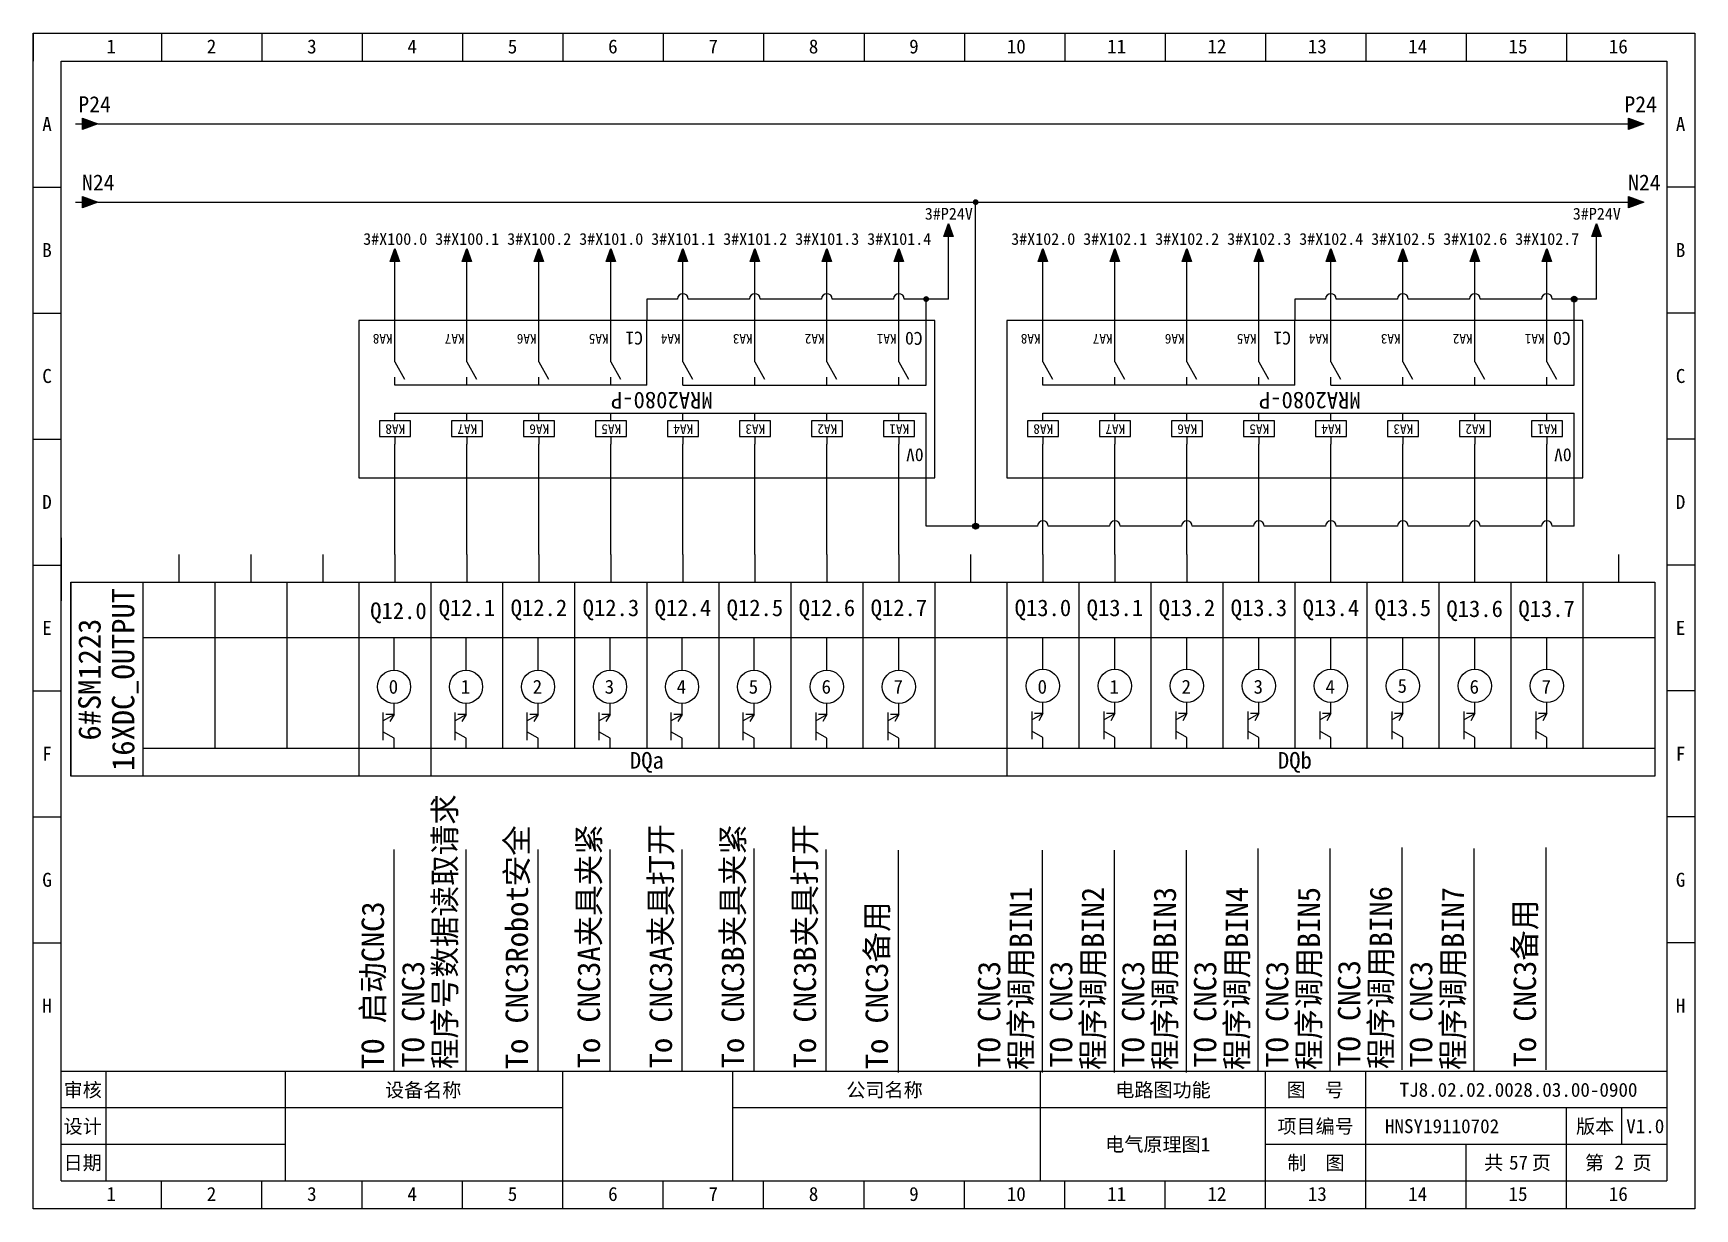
# Model space of a CAD drawing. Header units: millimetres. Extents: x 914 to 910632, y -176 to 682692.
# Drawn here: x 3568.2 to 3865.2, y 3297.7 to 3507.7 of the extents above; entities that cross this region are included whole.
import ezdxf
from ezdxf.enums import TextEntityAlignment as Align

# ---------------------------------------------------------------- set-up
doc = ezdxf.new("R2010")
doc.units = ezdxf.units.MM
doc.layers.add('EPLAN311', color=1, linetype='Continuous', lineweight=25)
doc.styles.get("Standard").update_dxf_attribs({"font": 'arial.ttf'})
doc.styles.add('宋体', font='')
doc.styles.get('宋体').set_extended_font_data('宋体')

# ---------------------------------------------------------------- blocks, each defined once
blk = doc.blocks.new('*U226')
blk.add_line((0, 0.14), (0, 5.8))
blk.add_circle((0, -2.83), 2.97)
blk = doc.blocks.new('*U227')
at = {"color": 0, "linetype": 'ByBlock', "lineweight": -2, "transparency": 16777216}
for p in [(0, 0), (12.87, 0)]:
    blk.add_blockref('*U226', p, dxfattribs=at)
blk = doc.blocks.new('EPLSYM_LibrarySPECIAL_Symbol8_Variant0_Placement1')
at = {"linetype": 'Continuous', "lineweight": 25, "ltscale": 4}
blk.add_hatch(color=1, dxfattribs=at).paths.add_polyline_path([(-0.75, 1), (2, 0), (-0.75, -1)], flags=0)
at = {"color": 1, "linetype": 'Continuous', "lineweight": 25, "ltscale": 4}
blk.add_line((-2, 0), (-0.75, 0), dxfattribs=at)
blk.add_lwpolyline([(-0.75, 1), (2, 0), (-0.75, -1)], close=True, dxfattribs=at)
at = {"color": 5}
blk.add_attdef('70_20010', text='', height=2.85, dxfattribs=at).set_placement((3, 0), align=Align.MIDDLE_LEFT)
at = {"color": 73}
for tag, p in [('70_24350', (33.76, 0)), ('70_24300', (72.31, 0))]:
    blk.add_attdef(tag, text='', height=2.06, dxfattribs=at).set_placement(p, align=Align.MIDDLE_LEFT)
blk = doc.blocks.new('箭头下')
at = {"layer": 'EPLAN311', "linetype": 'Continuous', "lineweight": 25, "ltscale": 4}
blk.add_hatch(color=1, dxfattribs=at).paths.add_polyline_path([(-0.7, -0.875), (0, -2.8), (0.7, -0.875)], flags=0)
at = {"layer": 'EPLAN311', "color": 1, "linetype": 'Continuous', "lineweight": 25, "ltscale": 4}
blk.add_line((0, 0), (0, -0.875), dxfattribs=at)
blk.add_lwpolyline([(-0.7, -0.875), (0, -2.8), (0.7, -0.875)], close=True, dxfattribs=at)
at = {"color": 5}
blk.add_attdef('70_20010', text='', height=1.7535, dxfattribs=at).set_placement((0, -3.8507), align=Align.TOP_CENTER)
blk = doc.blocks.new('继电器线圈')
at = {"color": 5, "linetype": 'Continuous', "lineweight": 25}
for p, q in [((0, 4.2), (0, 5.6)), ((0, 1.4), (0, 0))]:
    blk.add_line(p, q, dxfattribs=at)
blk.add_lwpolyline([(-2.8, 1.4), (2.8, 1.4), (2.8, 4.2), (-2.8, 4.2)], close=True, dxfattribs=at)
at = {"color": 0, "style": '宋体'}
for tag, p in [('01', (0.42, 4.87)), ('02', (0.42, -0.54)), ('04', (0.65, -7)), ('05', (0.65, -9.16))]:
    blk.add_attdef(tag, p, '', height=1.26, dxfattribs=at)
at = {"color": 5, "style": '宋体'}
blk.add_attdef('03', (0.42, -4.85), '', height=1.75, dxfattribs=at)
blk = doc.blocks.new('常开触点')
at = {"color": 5, "linetype": 'Continuous', "lineweight": 25}
for p, q in [((0, 0), (0, -1.39)), ((0, 0), (0, -1.39)), ((0, -4.16), (0, -5.54)), ((0, -4.16), (0, -5.54))]:
    blk.add_line(p, q, dxfattribs=at)
at = {"color": 5, "linetype": 'Continuous', "lineweight": 25, "ltscale": 4}
blk.add_line((0, -4.16), (-1.73, -1.04), dxfattribs=at)
blk.add_line((0, -4.16), (-1.73, -1.04), dxfattribs=at)
at = {"color": 0}
blk.add_attdef('13', text='', height=1.25, dxfattribs=at).set_placement((0.42, -0.97), align=Align.BOTTOM_LEFT)
blk.add_attdef('14', text='', height=1.25, dxfattribs=at).set_placement((0.42, -4.82), align=Align.TOP_LEFT)
at = {"color": 5, "style": '宋体'}
blk.add_attdef('KA', (0.42, -9.12), '', height=1.74, dxfattribs=at)
blk = doc.blocks.new('继电器模组8')
for p, q in [((-4.87, 28.09), (-4.87, 16.54)), ((0, 28.09), (0, 22.09)), ((12.87, 28.09), (12.87, 22.09)), ((25.74, 28.09), (25.74, 22.09)), ((38.61, 28.09), (38.61, 22.09)), ((51.48, 28.09), (51.48, 22.09)), ((64.35, 28.09), (64.35, 22.09)), ((77.22, 28.09), (77.22, 22.09)), ((90.09, 28.09), (90.09, 22.09)), ((-4.87, 11.54), (-4.87, 0)), ((45.05, 11.54), (45.05, 0)), ((0, 6), (0, 0)), ((12.87, 6), (12.87, 0)), ((25.74, 6), (25.74, 0)), ((38.61, 6), (38.61, 0)), ((51.48, 6), (51.48, 0)), ((64.35, 6), (64.35, 0)), ((77.22, 6), (77.22, 0)), ((90.09, 6), (90.09, 0))]:
    blk.add_line(p, q)
at = {"linetype": 'ByBlock'}
for p, q in [((90.09, 16.54), (-4.87, 16.54)), ((38.61, 11.54), (-4.87, 11.54)), ((45.05, 11.54), (90.09, 11.54))]:
    blk.add_line(p, q, dxfattribs=at)
blk.add_lwpolyline([(-6.43, 0), (96.53, 0), (96.53, 28.09), (-6.43, 28.09)], close=True, dxfattribs=at)
ref = blk.add_blockref('继电器线圈', (0, 16.54), dxfattribs=dict(xscale=0.99, yscale=0.99, zscale=0.99))
ref.add_attrib('03', 'KA1', (-1.83, 18.56), dxfattribs={"color": 5, "height": 1.736, "style": '宋体'})
ref = blk.add_blockref('继电器线圈', (12.87, 16.54), dxfattribs=dict(xscale=0.99, yscale=0.99, zscale=0.99))
ref.add_attrib('03', 'KA2', (11.04, 18.56), dxfattribs={"color": 5, "height": 1.736, "style": '宋体'})
ref = blk.add_blockref('继电器线圈', (25.74, 16.54), dxfattribs=dict(xscale=0.99, yscale=0.99, zscale=0.99))
ref.add_attrib('03', 'KA3', (23.91, 18.56), dxfattribs={"color": 5, "height": 1.736, "style": '宋体'})
ref = blk.add_blockref('继电器线圈', (38.61, 16.54), dxfattribs=dict(xscale=0.99, yscale=0.99, zscale=0.99))
ref.add_attrib('03', 'KA4', (36.78, 18.56), dxfattribs={"color": 5, "height": 1.736, "style": '宋体'})
ref = blk.add_blockref('继电器线圈', (51.48, 16.54), dxfattribs=dict(xscale=0.99, yscale=0.99, zscale=0.99))
ref.add_attrib('03', 'KA5', (49.65, 18.56), dxfattribs={"color": 5, "height": 1.736, "style": '宋体'})
ref = blk.add_blockref('继电器线圈', (64.35, 16.54), dxfattribs=dict(xscale=0.99, yscale=0.99, zscale=0.99))
ref.add_attrib('03', 'KA6', (62.52, 18.56), dxfattribs={"color": 5, "height": 1.736, "style": '宋体'})
ref = blk.add_blockref('继电器线圈', (77.22, 16.54), dxfattribs=dict(xscale=0.99, yscale=0.99, zscale=0.99))
ref.add_attrib('03', 'KA7', (75.39, 18.56), dxfattribs={"color": 5, "height": 1.736, "style": '宋体'})
ref = blk.add_blockref('继电器线圈', (90.09, 16.54), dxfattribs=dict(xscale=0.99, yscale=0.99, zscale=0.99))
ref.add_attrib('03', 'KA8', (88.26, 18.56), dxfattribs={"color": 5, "height": 1.736, "style": '宋体'})
ref = blk.add_blockref('常开触点', (0, 11.54), dxfattribs=at)
ref.add_attrib('KA', 'KA1', (0.41, 2.43), dxfattribs={"color": 5, "height": 1.736, "style": '宋体'})
ref = blk.add_blockref('常开触点', (12.87, 11.54), dxfattribs=at)
ref.add_attrib('KA', 'KA2', (13.28, 2.43), dxfattribs={"color": 5, "height": 1.736, "style": '宋体'})
ref = blk.add_blockref('常开触点', (25.74, 11.54), dxfattribs=at)
ref.add_attrib('KA', 'KA3', (26.15, 2.43), dxfattribs={"color": 5, "height": 1.736, "style": '宋体'})
ref = blk.add_blockref('常开触点', (38.61, 11.54), dxfattribs=at)
ref.add_attrib('KA', 'KA4', (39.02, 2.43), dxfattribs={"color": 5, "height": 1.736, "style": '宋体'})
ref = blk.add_blockref('常开触点', (51.48, 11.54), dxfattribs=at)
ref.add_attrib('KA', 'KA5', (51.89, 2.43), dxfattribs={"color": 5, "height": 1.736, "style": '宋体'})
ref = blk.add_blockref('常开触点', (64.35, 11.54), dxfattribs=at)
ref.add_attrib('KA', 'KA6', (64.76, 2.43), dxfattribs={"color": 5, "height": 1.736, "style": '宋体'})
ref = blk.add_blockref('常开触点', (77.22, 11.54), dxfattribs=at)
ref.add_attrib('KA', 'KA7', (77.63, 2.43), dxfattribs={"color": 5, "height": 1.736, "style": '宋体'})
ref = blk.add_blockref('常开触点', (90.09, 11.54), dxfattribs=at)
ref.add_attrib('KA', 'KA8', (90.5, 2.43), dxfattribs={"color": 5, "height": 1.736, "style": '宋体'})
at = {"style": '宋体'}
for s, width, insert, char_height, attachment_point in [('0V', 3.0901, (-4.42, 25.18), 2.31, 1), ('MRA2080-P', 2.5259, (42.38, 14.25), 2.97, 5), ('C0', 3.0901, (-4.24, 4.36), 2.31, 1), ('C1', 3.0901, (45.74, 4.3), 2.31, 1)]:
    blk.add_mtext_dynamic_manual_height_columns(s, width=width, gutter_width=12.5, heights=[0], dxfattribs=dict(at, insert=insert, char_height=char_height, attachment_point=attachment_point))
blk = doc.blocks.new('*U388')
blk.add_line((-2.5, 0), (2.5, 0))
blk = doc.blocks.new('*U389')
at = {"color": 0, "linetype": 'ByBlock', "lineweight": -2, "transparency": 16777216}
for p in [(0, 0), (0, -22.5), (0, -45), (0, -67.5), (0, -90), (0, -112.5), (0, -135)]:
    blk.add_blockref('*U388', p, dxfattribs=at)
blk = doc.blocks.new('*U390')
blk.add_line((-2.5, 0), (2.5, 0))
blk = doc.blocks.new('*U391')
at = {"color": 0, "linetype": 'ByBlock', "lineweight": -2, "transparency": 16777216}
for p in [(0, 0), (0, -22.5), (0, -45), (0, -67.5), (0, -90), (0, -112.5), (0, -135)]:
    blk.add_blockref('*U390', p, dxfattribs=at)
blk = doc.blocks.new('制图图框')
for p, q in [((-2700.08, 789.32), (-2403.08, 789.32)), ((-2700.08, 579.32), (-2700.08, 789.32)), ((-2700.08, 789.32), (-2700.08, 784.32)), ((-2700.08, 789.32), (-2695.08, 789.32)), ((-2677.15, 789.32), (-2677.15, 784.32)), ((-2659.21, 789.32), (-2659.21, 784.32)), ((-2641.27, 789.32), (-2641.27, 784.32)), ((-2623.33, 789.32), (-2623.33, 784.32)), ((-2605.4, 789.32), (-2605.4, 784.32)), ((-2587.46, 789.32), (-2587.46, 784.32)), ((-2569.52, 789.32), (-2569.52, 784.32)), ((-2551.58, 789.32), (-2551.58, 784.32)), ((-2533.65, 789.32), (-2533.65, 784.32)), ((-2515.71, 789.32), (-2515.71, 784.32)), ((-2497.77, 789.32), (-2497.77, 784.32)), ((-2479.83, 789.32), (-2479.83, 784.32)), ((-2461.9, 789.32), (-2461.9, 784.32)), ((-2443.96, 789.32), (-2443.96, 784.32)), ((-2426.02, 789.32), (-2426.02, 784.32)), ((-2403.08, 789.32), (-2403.08, 579.32)), ((-2403.08, 789.32), (-2403.08, 784.32)), ((-2695.08, 784.32), (-2408.08, 784.32)), ((-2695.08, 584.32), (-2695.08, 784.32)), ((-2408.08, 784.32), (-2408.08, 584.32)), ((-2408.08, 603.82), (-2695.08, 603.82)), ((-2687.08, 603.82), (-2687.08, 584.32)), ((-2655.08, 603.82), (-2655.08, 584.32)), ((-2655.08, 603.82), (-2655.08, 584.32)), ((-2605.4, 579.32), (-2605.4, 603.82)), ((-2575.08, 603.82), (-2575.08, 584.32)), ((-2575.08, 603.82), (-2575.08, 584.32)), ((-2575.08, 603.82), (-2575.08, 584.32)), ((-2520.08, 603.82), (-2520.08, 584.32)), ((-2479.83, 579.32), (-2479.83, 603.82)), ((-2461.9, 579.32), (-2461.9, 603.82)), ((-2655.08, 597.32), (-2695.08, 597.32)), ((-2605.4, 597.32), (-2655.08, 597.32)), ((-2408.08, 597.32), (-2575.08, 597.32)), ((-2426.02, 579.32), (-2426.02, 597.32)), ((-2416.18, 597.32), (-2416.18, 590.82)), ((-2655.08, 590.82), (-2695.08, 590.82)), ((-2408.08, 590.82), (-2479.83, 590.82)), ((-2443.96, 579.32), (-2443.96, 590.82)), ((-2695.08, 584.32), (-2408.08, 584.32)), ((-2677.15, 579.32), (-2677.15, 584.32)), ((-2659.21, 579.32), (-2659.21, 584.32)), ((-2641.27, 579.32), (-2641.27, 584.32)), ((-2623.33, 579.32), (-2623.33, 584.32)), ((-2587.46, 579.32), (-2587.46, 584.32)), ((-2569.52, 579.32), (-2569.52, 584.32)), ((-2551.58, 579.32), (-2551.58, 584.32)), ((-2533.65, 579.32), (-2533.65, 584.32)), ((-2515.71, 579.32), (-2515.71, 584.32)), ((-2497.77, 579.32), (-2497.77, 584.32)), ((-2403.08, 579.32), (-2700.08, 579.32))]:
    blk.add_line(p, q)
blk.add_blockref('*U389', (-2697.58, 761.82))
at = {"xscale": -1}
blk.add_blockref('*U391', (-2405.58, 761.82), dxfattribs=at)
at = {"style": '宋体'}
for s, p in [('1', (-2687.01, 785.71)), ('2', (-2669.07, 785.71)), ('3', (-2651.13, 785.71)), ('4', (-2633.2, 785.71)), ('5', (-2615.26, 785.71)), ('6', (-2597.32, 785.71)), ('7', (-2579.38, 785.71)), ('8', (-2561.45, 785.71)), ('9', (-2543.51, 785.71)), ('10', (-2526.07, 785.71)), ('11', (-2508.13, 785.71)), ('12', (-2490.2, 785.71)), ('13', (-2472.26, 785.71)), ('14', (-2454.32, 785.71)), ('15', (-2436.38, 785.71)), ('16', (-2418.45, 785.71)), ('A', (-2698.47, 771.84)), ('A', (-2406.47, 771.84)), ('B', (-2698.47, 749.34)), ('B', (-2406.47, 749.34)), ('C', (-2698.47, 726.84)), ('C', (-2406.47, 726.84)), ('D', (-2698.47, 704.34)), ('D', (-2406.47, 704.34)), ('E', (-2698.47, 681.84)), ('E', (-2406.47, 681.84)), ('F', (-2698.47, 659.34)), ('F', (-2406.47, 659.34)), ('G', (-2698.47, 636.84)), ('G', (-2406.47, 636.84)), ('H', (-2698.47, 614.34)), ('H', (-2406.47, 614.34)), ('审核', (-2694.65, 599.29)), ('设备名称', (-2637.2, 599.28)), ('公司名称', (-2554.73, 599.29)), ('电路图功能', (-2506.66, 599.29)), ('图  号', (-2476.05, 599.3)), ('设计', (-2694.66, 592.79)), ('项目编号', (-2477.68, 592.79)), ('版本', (-2424.3, 592.79)), ('日期', (-2694.66, 586.29)), ('制  图', (-2475.91, 586.28)), ('共   页', (-2440.72, 586.31)), ('第   页', (-2422.72, 586.3)), ('1', (-2687.01, 580.71)), ('2', (-2669.07, 580.71)), ('3', (-2651.13, 580.71)), ('4', (-2633.2, 580.71)), ('5', (-2615.26, 580.71)), ('6', (-2597.32, 580.71)), ('7', (-2579.38, 580.71)), ('8', (-2561.45, 580.71)), ('9', (-2543.51, 580.71)), ('10', (-2526.07, 580.71)), ('11', (-2508.13, 580.71)), ('12', (-2490.2, 580.71)), ('13', (-2472.26, 580.71)), ('14', (-2454.32, 580.71)), ('15', (-2436.38, 580.71)), ('16', (-2418.45, 580.71))]:
    blk.add_text(s, height=2.5, dxfattribs=at).set_placement(p)

msp = doc.modelspace()

# ---------------------------------------------------------------- hatches: boundary and pattern name
at = {"layer": 'EPLAN311', "ltscale": 4}
h = msp.add_hatch(color=1, dxfattribs=at)
edge = h.paths.add_edge_path()
edge.add_arc((3736.677, 3477.562), 0.52, 0, 360)
h = msp.add_hatch(color=1, dxfattribs=at)
edge = h.paths.add_edge_path()
edge.add_arc((3727.827, 3460.25), 0.52, 0, 360)
h = msp.add_hatch(color=1, dxfattribs=at)
edge = h.paths.add_edge_path()
edge.add_arc((3843.657, 3460.25), 0.52, 0, 360)
h = msp.add_hatch(color=1, dxfattribs=at)
edge = h.paths.add_edge_path()
edge.add_arc((3736.677, 3419.679), 0.52, 0, 360)

# ---------------------------------------------------------------- linework, layer by layer
at = {"color": 0}
for p, q in [((3579.739, 3491.569), (3852.119, 3491.562)), ((3579.757, 3477.562), (3852.119, 3477.562)), ((3573.217, 3417.577), (3573.217, 3406.327))]:
    msp.add_line(p, q, dxfattribs=at)
for p, q in [((3736.677, 3419.679), (3736.677, 3477.562)), ((3632.865, 3456.419), (3632.865, 3465.9)), ((3645.735, 3456.419), (3645.735, 3465.9)), ((3658.605, 3456.419), (3658.605, 3465.9)), ((3671.475, 3456.419), (3671.475, 3465.9)), ((3684.345, 3456.419), (3684.345, 3465.9)), ((3697.215, 3456.419), (3697.215, 3465.9)), ((3710.085, 3456.419), (3710.085, 3465.9)), ((3722.955, 3456.419), (3722.955, 3465.9)), ((3748.695, 3456.419), (3748.695, 3465.9)), ((3761.565, 3456.419), (3761.565, 3465.9)), ((3774.435, 3456.419), (3774.435, 3465.9)), ((3787.305, 3456.419), (3787.305, 3465.9)), ((3800.175, 3456.419), (3800.175, 3465.9)), ((3813.045, 3456.419), (3813.045, 3465.9)), ((3825.915, 3456.419), (3825.915, 3465.9)), ((3838.785, 3456.419), (3838.785, 3465.9)), ((3677.91, 3460.25), (3677.91, 3456.419)), ((3683.39, 3460.25), (3677.91, 3460.25)), ((3709.13, 3460.25), (3698.17, 3460.25)), ((3731.825, 3460.25), (3723.91, 3460.25)), ((3793.74, 3460.25), (3793.74, 3456.419)), ((3799.22, 3460.25), (3793.74, 3460.25)), ((3824.96, 3460.25), (3814, 3460.25)), ((3847.655, 3460.25), (3839.74, 3460.25)), ((3632.867, 3414.619), (3632.867, 3428.333)), ((3645.737, 3414.619), (3645.737, 3428.333)), ((3658.607, 3414.619), (3658.607, 3428.333)), ((3671.477, 3414.619), (3671.477, 3428.333)), ((3684.347, 3414.619), (3684.347, 3428.333)), ((3697.217, 3414.619), (3697.217, 3428.333)), ((3710.087, 3414.619), (3710.087, 3428.333)), ((3722.957, 3414.619), (3722.957, 3428.333)), ((3727.827, 3419.679), (3727.827, 3428.333)), ((3748.697, 3414.619), (3748.697, 3428.333)), ((3761.567, 3414.619), (3761.567, 3428.333)), ((3774.437, 3414.619), (3774.437, 3428.333)), ((3787.307, 3414.619), (3787.307, 3428.333)), ((3800.177, 3414.619), (3800.177, 3428.333)), ((3813.047, 3414.619), (3813.047, 3428.333)), ((3825.917, 3414.619), (3825.917, 3428.333)), ((3838.787, 3414.619), (3838.787, 3428.333)), ((3843.657, 3419.679), (3843.657, 3428.333)), ((3736.677, 3419.679), (3727.827, 3419.679)), ((3760.612, 3419.679), (3749.652, 3419.679)), ((3786.352, 3419.679), (3775.392, 3419.679)), ((3799.222, 3419.679), (3788.262, 3419.679)), ((3824.962, 3419.679), (3814.002, 3419.679)), ((3837.832, 3419.679), (3826.872, 3419.679)), ((3594.257, 3414.619), (3594.257, 3409.669)), ((3607.127, 3414.619), (3607.127, 3409.669)), ((3619.997, 3414.619), (3619.997, 3409.669)), ((3632.867, 3414.619), (3632.867, 3409.669)), ((3645.737, 3414.619), (3645.737, 3409.669)), ((3658.607, 3414.619), (3658.607, 3409.669)), ((3671.477, 3414.619), (3671.477, 3409.669)), ((3684.347, 3414.619), (3684.347, 3409.669)), ((3697.217, 3414.619), (3697.217, 3409.669)), ((3710.087, 3414.619), (3710.087, 3409.669)), ((3722.957, 3414.619), (3722.957, 3409.669)), ((3735.827, 3409.669), (3735.827, 3414.619)), ((3748.697, 3414.619), (3748.697, 3409.669)), ((3748.697, 3414.619), (3748.697, 3409.669)), ((3761.567, 3414.619), (3761.567, 3409.669)), ((3774.437, 3414.619), (3774.437, 3409.669)), ((3787.307, 3409.669), (3787.307, 3414.619)), ((3800.177, 3409.669), (3800.177, 3414.619)), ((3813.047, 3409.669), (3813.047, 3414.619)), ((3825.917, 3409.669), (3825.917, 3414.619)), ((3838.787, 3409.669), (3838.787, 3414.619)), ((3851.657, 3409.669), (3851.657, 3414.619)), ((3574.952, 3409.669), (3858.092, 3409.669)), ((3574.952, 3375.019), (3574.952, 3409.669)), ((3574.952, 3409.669), (3574.952, 3375.019)), ((3587.822, 3409.669), (3587.822, 3375.019)), ((3600.692, 3409.669), (3600.692, 3379.969)), ((3613.562, 3409.669), (3613.562, 3379.969)), ((3626.432, 3409.669), (3626.432, 3375.019)), ((3639.302, 3409.669), (3639.302, 3375.019)), ((3652.172, 3379.969), (3652.172, 3409.669)), ((3665.042, 3379.969), (3665.042, 3409.669)), ((3677.912, 3409.669), (3677.912, 3379.969)), ((3690.782, 3409.669), (3690.782, 3379.969)), ((3703.652, 3409.669), (3703.652, 3379.969)), ((3716.522, 3409.669), (3716.522, 3379.947)), ((3729.392, 3409.669), (3729.392, 3379.969)), ((3742.262, 3409.669), (3742.262, 3375.019)), ((3755.132, 3409.669), (3755.132, 3379.969)), ((3768.002, 3409.669), (3768.002, 3379.969)), ((3780.872, 3409.669), (3780.872, 3379.969)), ((3793.742, 3409.669), (3793.742, 3379.969)), ((3806.612, 3409.669), (3806.612, 3379.969)), ((3819.482, 3409.669), (3819.482, 3379.969)), ((3832.352, 3409.669), (3832.352, 3379.969)), ((3845.222, 3409.669), (3845.222, 3379.969)), ((3858.092, 3409.669), (3858.092, 3375.019)), ((3587.822, 3399.769), (3858.092, 3399.769)), ((3632.712, 3393.959), (3632.712, 3399.609)), ((3645.582, 3393.959), (3645.582, 3399.609)), ((3658.452, 3393.959), (3658.452, 3399.609)), ((3671.322, 3393.959), (3671.322, 3399.609)), ((3684.192, 3393.959), (3684.192, 3399.609)), ((3697.062, 3393.959), (3697.062, 3399.609)), ((3710.087, 3393.959), (3710.087, 3399.609)), ((3722.957, 3393.959), (3722.957, 3399.609)), ((3748.697, 3394.118), (3748.697, 3399.769)), ((3761.567, 3394.118), (3761.567, 3399.769)), ((3774.437, 3394.118), (3774.437, 3399.769)), ((3787.307, 3394.118), (3787.307, 3399.769)), ((3800.177, 3394.118), (3800.177, 3399.769)), ((3813.047, 3394.118), (3813.047, 3399.769)), ((3630.732, 3386.389), (3630.732, 3381.439)), ((3630.732, 3384.898), (3632.712, 3386.039)), ((3632.712, 3386.039), (3631.227, 3386.039)), ((3632.712, 3386.039), (3631.967, 3384.754)), ((3632.712, 3386.039), (3632.712, 3388.019)), ((3643.602, 3386.389), (3643.602, 3381.439)), ((3643.602, 3384.898), (3645.582, 3386.039)), ((3645.582, 3386.039), (3644.097, 3386.039)), ((3645.582, 3386.039), (3644.837, 3384.754)), ((3645.582, 3386.039), (3645.582, 3388.019)), ((3656.472, 3386.389), (3656.472, 3381.439)), ((3656.472, 3384.898), (3658.452, 3386.039)), ((3658.452, 3386.039), (3656.967, 3386.039)), ((3658.452, 3386.039), (3657.707, 3384.754)), ((3658.452, 3386.039), (3658.452, 3388.019)), ((3669.342, 3386.389), (3669.342, 3381.439)), ((3669.342, 3384.898), (3671.322, 3386.039)), ((3671.322, 3386.039), (3669.837, 3386.039)), ((3671.322, 3386.039), (3670.577, 3384.754)), ((3671.322, 3386.039), (3671.322, 3388.019)), ((3682.212, 3386.389), (3682.212, 3381.439)), ((3682.212, 3384.898), (3684.192, 3386.039)), ((3684.192, 3386.039), (3682.707, 3386.039)), ((3684.192, 3386.039), (3683.447, 3384.754)), ((3684.192, 3386.039), (3684.192, 3388.019)), ((3695.082, 3386.389), (3695.082, 3381.439)), ((3695.082, 3384.898), (3697.062, 3386.039)), ((3697.062, 3386.039), (3695.577, 3386.039)), ((3697.062, 3386.039), (3696.317, 3384.754)), ((3697.062, 3386.039), (3697.062, 3388.019)), ((3708.107, 3386.389), (3708.107, 3381.439)), ((3708.107, 3384.898), (3710.087, 3386.039)), ((3710.087, 3386.039), (3708.602, 3386.039)), ((3710.087, 3386.039), (3709.342, 3384.754)), ((3710.087, 3386.039), (3710.087, 3388.019)), ((3720.977, 3386.389), (3720.977, 3381.439)), ((3720.977, 3384.898), (3722.957, 3386.039)), ((3722.957, 3386.039), (3721.472, 3386.039)), ((3722.957, 3386.039), (3722.212, 3384.754)), ((3722.957, 3386.039), (3722.957, 3388.019)), ((3746.717, 3386.549), (3746.717, 3381.599)), ((3746.717, 3385.058), (3748.697, 3386.198)), ((3748.697, 3386.198), (3747.212, 3386.198)), ((3748.697, 3386.198), (3747.952, 3384.914)), ((3748.697, 3386.198), (3748.697, 3388.178)), ((3759.587, 3386.549), (3759.587, 3381.599)), ((3759.587, 3385.058), (3761.567, 3386.198)), ((3761.567, 3386.198), (3760.082, 3386.198)), ((3761.567, 3386.198), (3760.822, 3384.914)), ((3761.567, 3386.198), (3761.567, 3388.178)), ((3772.457, 3386.549), (3772.457, 3381.599)), ((3772.457, 3385.058), (3774.437, 3386.198)), ((3774.437, 3386.198), (3772.952, 3386.198)), ((3774.437, 3386.198), (3773.692, 3384.914)), ((3774.437, 3386.198), (3774.437, 3388.178)), ((3785.327, 3386.549), (3785.327, 3381.599)), ((3785.327, 3385.058), (3787.307, 3386.198)), ((3787.307, 3386.198), (3785.822, 3386.198)), ((3787.307, 3386.198), (3786.562, 3384.914)), ((3787.307, 3386.198), (3787.307, 3388.178)), ((3798.197, 3386.549), (3798.197, 3381.599)), ((3798.197, 3385.058), (3800.177, 3386.198)), ((3800.177, 3386.198), (3798.692, 3386.198)), ((3800.177, 3386.198), (3799.432, 3384.914)), ((3800.177, 3386.198), (3800.177, 3388.178)), ((3811.067, 3386.549), (3811.067, 3381.599)), ((3811.067, 3385.058), (3813.047, 3386.198)), ((3813.047, 3386.198), (3811.562, 3386.198)), ((3813.047, 3386.198), (3812.302, 3384.914)), ((3813.047, 3386.198), (3813.047, 3388.178)), ((3823.937, 3386.549), (3823.937, 3381.599)), ((3823.937, 3385.058), (3825.917, 3386.198)), ((3825.917, 3386.198), (3824.432, 3386.198)), ((3825.917, 3386.198), (3825.172, 3384.914)), ((3825.917, 3386.198), (3825.917, 3388.178)), ((3836.807, 3386.549), (3836.807, 3381.599)), ((3836.807, 3385.058), (3838.787, 3386.198)), ((3838.787, 3386.198), (3837.302, 3386.198)), ((3838.787, 3386.198), (3838.042, 3384.914)), ((3838.787, 3386.198), (3838.787, 3388.178)), ((3632.712, 3381.789), (3630.732, 3382.917)), ((3645.582, 3381.789), (3643.602, 3382.917)), ((3658.452, 3381.789), (3656.472, 3382.917)), ((3671.322, 3381.789), (3669.342, 3382.917)), ((3684.192, 3381.789), (3682.212, 3382.917)), ((3697.062, 3381.789), (3695.082, 3382.917)), ((3710.087, 3381.789), (3708.107, 3382.917)), ((3722.957, 3381.789), (3720.977, 3382.917)), ((3748.697, 3381.949), (3746.717, 3383.076)), ((3761.567, 3381.949), (3759.587, 3383.076)), ((3774.437, 3381.949), (3772.457, 3383.076)), ((3787.307, 3381.949), (3785.327, 3383.076)), ((3800.177, 3381.949), (3798.197, 3383.076)), ((3813.047, 3381.949), (3811.067, 3383.076)), ((3825.917, 3381.949), (3823.937, 3383.076)), ((3838.787, 3381.949), (3836.807, 3383.076)), ((3613.562, 3379.969), (3587.822, 3379.969)), ((3621.506, 3379.969), (3613.562, 3379.969)), ((3742.262, 3379.969), (3621.506, 3379.969)), ((3632.712, 3379.969), (3632.712, 3381.789)), ((3645.582, 3379.969), (3645.582, 3381.789)), ((3658.452, 3379.969), (3658.452, 3381.789)), ((3671.322, 3379.969), (3671.322, 3381.789)), ((3684.192, 3379.969), (3684.192, 3381.789)), ((3697.062, 3379.969), (3697.062, 3381.789)), ((3710.087, 3379.969), (3710.087, 3381.789)), ((3722.957, 3379.969), (3722.957, 3381.789)), ((3858.092, 3379.969), (3742.262, 3379.969)), ((3748.697, 3379.969), (3748.697, 3381.949)), ((3761.567, 3379.969), (3761.567, 3381.949)), ((3774.437, 3379.969), (3774.437, 3381.949)), ((3787.307, 3379.969), (3787.307, 3381.949)), ((3800.177, 3379.969), (3800.177, 3381.949)), ((3813.047, 3379.969), (3813.047, 3381.949)), ((3825.917, 3379.969), (3825.917, 3381.949)), ((3838.787, 3379.969), (3838.787, 3381.949)), ((3858.092, 3375.019), (3574.952, 3375.019)), ((3697.062, 3322.396), (3697.062, 3362.096)), ((3787.152, 3322.396), (3787.152, 3362.096)), ((3800.022, 3322.396), (3800.022, 3362.096)), ((3812.892, 3322.556), (3812.892, 3362.255)), ((3825.762, 3322.396), (3825.762, 3362.096)), ((3838.632, 3322.556), (3838.632, 3362.255)), ((3632.712, 3322.237), (3632.712, 3361.936)), ((3645.582, 3322.237), (3645.582, 3361.936)), ((3658.452, 3322.237), (3658.452, 3361.936)), ((3671.322, 3322.237), (3671.322, 3361.936)), ((3684.192, 3322.237), (3684.192, 3361.936)), ((3709.932, 3322.237), (3709.932, 3361.936)), ((3722.802, 3361.777), (3722.802, 3322.077)), ((3748.542, 3361.777), (3748.542, 3322.077)), ((3761.412, 3361.777), (3761.412, 3322.077)), ((3774.282, 3361.777), (3774.282, 3322.077))]:
    msp.add_line(p, q)
at = {"linetype": 'ByBlock'}
for p, q in [((3731.825, 3460.25), (3731.825, 3470.405)), ((3847.655, 3460.25), (3847.655, 3470.405)), ((3696.26, 3460.25), (3685.3, 3460.25)), ((3709.13, 3460.25), (3698.17, 3460.25)), ((3722, 3460.25), (3711.04, 3460.25)), ((3727.827, 3456.419), (3727.827, 3460.25)), ((3812.09, 3460.25), (3801.13, 3460.25)), ((3824.96, 3460.25), (3814, 3460.25)), ((3837.83, 3460.25), (3826.87, 3460.25)), ((3843.657, 3456.419), (3843.657, 3460.25)), ((3747.742, 3419.679), (3736.677, 3419.679)), ((3760.612, 3419.679), (3749.652, 3419.679)), ((3760.612, 3419.679), (3749.652, 3419.679)), ((3773.482, 3419.679), (3762.522, 3419.679)), ((3786.352, 3419.679), (3775.392, 3419.679)), ((3799.222, 3419.679), (3788.262, 3419.679)), ((3812.092, 3419.679), (3801.132, 3419.679)), ((3824.962, 3419.679), (3814.002, 3419.679)), ((3837.832, 3419.679), (3826.872, 3419.679)), ((3843.657, 3419.679), (3839.742, 3419.679))]:
    msp.add_line(p, q, dxfattribs=at)
for centre in [(3632.712, 3390.989), (3645.582, 3390.989), (3658.452, 3390.989), (3671.322, 3390.989), (3684.192, 3390.989), (3697.062, 3390.989), (3710.087, 3390.989), (3722.957, 3390.989), (3748.697, 3391.148), (3761.567, 3391.148), (3774.437, 3391.148), (3787.307, 3391.148), (3800.177, 3391.148), (3813.047, 3391.148)]:
    msp.add_circle(centre, 2.97)
for centre in [(3684.345, 3460.25), (3697.215, 3460.25), (3710.085, 3460.25), (3722.955, 3460.25), (3800.175, 3460.25), (3813.045, 3460.25), (3825.915, 3460.25), (3838.785, 3460.25), (3748.697, 3419.679), (3761.567, 3419.679), (3774.437, 3419.679), (3787.307, 3419.679), (3800.177, 3419.679), (3813.047, 3419.679), (3825.917, 3419.679), (3838.787, 3419.679)]:
    msp.add_arc(centre, 0.955, 0, 180)
at = {"layer": 'EPLAN311', "color": 1, "ltscale": 4}
for centre in [(3843.657, 3460.25), (3736.677, 3419.679)]:
    msp.add_circle(centre, 0.52, dxfattribs=at)

# ---------------------------------------------------------------- block references
for name, p in [('制图图框', (6268.302, 2718.418)), ('*U227', (3825.917, 3393.974))]:
    msp.add_blockref(name, p)
at = {"color": 7}
ref = msp.add_blockref('EPLSYM_LibrarySPECIAL_Symbol8_Variant0_Placement1', (3577.757, 3491.562), dxfattribs=at)
ref.add_attrib('70_20010', 'P24', dxfattribs={"color": 5, "height": 2.8548, "style": '宋体'}).set_placement((3576.273, 3495.062), align=Align.MIDDLE_LEFT)
ref = msp.add_blockref('EPLSYM_LibrarySPECIAL_Symbol8_Variant0_Placement1', (3854.119, 3491.562), dxfattribs=at)
ref.add_attrib('70_20010', 'P24', dxfattribs={"color": 5, "height": 2.8548, "style": '宋体'}).set_placement((3852.635, 3495.061), align=Align.MIDDLE_LEFT)
ref = msp.add_blockref('EPLSYM_LibrarySPECIAL_Symbol8_Variant0_Placement1', (3577.757, 3477.562), dxfattribs=at)
ref.add_attrib('70_20010', 'N24', dxfattribs={"color": 5, "height": 2.8548, "style": '宋体'}).set_placement((3576.931, 3481.074), align=Align.MIDDLE_LEFT)
ref = msp.add_blockref('EPLSYM_LibrarySPECIAL_Symbol8_Variant0_Placement1', (3854.119, 3477.562), dxfattribs=at)
ref.add_attrib('70_20010', 'N24', dxfattribs={"color": 5, "height": 2.8548, "style": '宋体'}).set_placement((3853.293, 3481.074), align=Align.MIDDLE_LEFT)
ref = msp.add_blockref('箭头下', (3731.825, 3470.405), dxfattribs=dict(xscale=-1.2, yscale=1.2, zscale=1.2, rotation=180))
ref.add_attrib('70_20010', '3#P24V', dxfattribs={"color": 5, "height": 2.1042, "style": '宋体'}).set_placement((3731.88, 3473.809), align=Align.BOTTOM_CENTER)
ref = msp.add_blockref('箭头下', (3847.655, 3470.405), dxfattribs=dict(xscale=-1.2, yscale=1.2, zscale=1.2, rotation=180))
ref.add_attrib('70_20010', '3#P24V', dxfattribs={"color": 5, "height": 2.1042, "style": '宋体'}).set_placement((3847.71, 3473.809), align=Align.BOTTOM_CENTER)
ref = msp.add_blockref('箭头下', (3632.865, 3465.9), dxfattribs=dict(xscale=-1.2, yscale=1.2, zscale=1.2, rotation=180))
ref.add_attrib('70_20010', '3#X100.0', dxfattribs={"color": 5, "height": 2.1042, "style": '宋体'}).set_placement((3632.92, 3469.305), align=Align.BOTTOM_CENTER)
ref = msp.add_blockref('箭头下', (3645.735, 3465.9), dxfattribs=dict(xscale=-1.2, yscale=1.2, zscale=1.2, rotation=180))
ref.add_attrib('70_20010', '3#X100.1', dxfattribs={"color": 5, "height": 2.1042, "style": '宋体'}).set_placement((3645.79, 3469.305), align=Align.BOTTOM_CENTER)
ref = msp.add_blockref('箭头下', (3658.605, 3465.9), dxfattribs=dict(xscale=-1.2, yscale=1.2, zscale=1.2, rotation=180))
ref.add_attrib('70_20010', '3#X100.2', dxfattribs={"color": 5, "height": 2.1042, "style": '宋体'}).set_placement((3658.66, 3469.305), align=Align.BOTTOM_CENTER)
ref = msp.add_blockref('箭头下', (3671.475, 3465.9), dxfattribs=dict(xscale=-1.2, yscale=1.2, zscale=1.2, rotation=180))
ref.add_attrib('70_20010', '3#X101.0', dxfattribs={"color": 5, "height": 2.1042, "style": '宋体'}).set_placement((3671.53, 3469.305), align=Align.BOTTOM_CENTER)
ref = msp.add_blockref('箭头下', (3684.345, 3465.9), dxfattribs=dict(xscale=-1.2, yscale=1.2, zscale=1.2, rotation=180))
ref.add_attrib('70_20010', '3#X101.1', dxfattribs={"color": 5, "height": 2.1042, "style": '宋体'}).set_placement((3684.4, 3469.305), align=Align.BOTTOM_CENTER)
ref = msp.add_blockref('箭头下', (3697.215, 3465.9), dxfattribs=dict(xscale=-1.2, yscale=1.2, zscale=1.2, rotation=180))
ref.add_attrib('70_20010', '3#X101.2', dxfattribs={"color": 5, "height": 2.1042, "style": '宋体'}).set_placement((3697.27, 3469.305), align=Align.BOTTOM_CENTER)
ref = msp.add_blockref('箭头下', (3710.085, 3465.9), dxfattribs=dict(xscale=-1.2, yscale=1.2, zscale=1.2, rotation=180))
ref.add_attrib('70_20010', '3#X101.3', dxfattribs={"color": 5, "height": 2.1042, "style": '宋体'}).set_placement((3710.14, 3469.305), align=Align.BOTTOM_CENTER)
ref = msp.add_blockref('箭头下', (3722.955, 3465.9), dxfattribs=dict(xscale=-1.2, yscale=1.2, zscale=1.2, rotation=180))
ref.add_attrib('70_20010', '3#X101.4', dxfattribs={"color": 5, "height": 2.1042, "style": '宋体'}).set_placement((3723.01, 3469.305), align=Align.BOTTOM_CENTER)
ref = msp.add_blockref('箭头下', (3748.695, 3465.9), dxfattribs=dict(xscale=-1.2, yscale=1.2, zscale=1.2, rotation=180))
ref.add_attrib('70_20010', '3#X102.0', dxfattribs={"color": 5, "height": 2.1042, "style": '宋体'}).set_placement((3748.75, 3469.305), align=Align.BOTTOM_CENTER)
ref = msp.add_blockref('箭头下', (3761.565, 3465.9), dxfattribs=dict(xscale=-1.2, yscale=1.2, zscale=1.2, rotation=180))
ref.add_attrib('70_20010', '3#X102.1', dxfattribs={"color": 5, "height": 2.1042, "style": '宋体'}).set_placement((3761.62, 3469.305), align=Align.BOTTOM_CENTER)
ref = msp.add_blockref('箭头下', (3774.435, 3465.9), dxfattribs=dict(xscale=-1.2, yscale=1.2, zscale=1.2, rotation=180))
ref.add_attrib('70_20010', '3#X102.2', dxfattribs={"color": 5, "height": 2.1042, "style": '宋体'}).set_placement((3774.49, 3469.305), align=Align.BOTTOM_CENTER)
ref = msp.add_blockref('箭头下', (3787.305, 3465.9), dxfattribs=dict(xscale=-1.2, yscale=1.2, zscale=1.2, rotation=180))
ref.add_attrib('70_20010', '3#X102.3', dxfattribs={"color": 5, "height": 2.1042, "style": '宋体'}).set_placement((3787.36, 3469.305), align=Align.BOTTOM_CENTER)
ref = msp.add_blockref('箭头下', (3800.175, 3465.9), dxfattribs=dict(xscale=-1.2, yscale=1.2, zscale=1.2, rotation=180))
ref.add_attrib('70_20010', '3#X102.4', dxfattribs={"color": 5, "height": 2.1042, "style": '宋体'}).set_placement((3800.23, 3469.305), align=Align.BOTTOM_CENTER)
ref = msp.add_blockref('箭头下', (3813.045, 3465.9), dxfattribs=dict(xscale=-1.2, yscale=1.2, zscale=1.2, rotation=180))
ref.add_attrib('70_20010', '3#X102.5', dxfattribs={"color": 5, "height": 2.1042, "style": '宋体'}).set_placement((3813.1, 3469.305), align=Align.BOTTOM_CENTER)
ref = msp.add_blockref('箭头下', (3825.915, 3465.9), dxfattribs=dict(xscale=-1.2, yscale=1.2, zscale=1.2, rotation=180))
ref.add_attrib('70_20010', '3#X102.6', dxfattribs={"color": 5, "height": 2.1042, "style": '宋体'}).set_placement((3825.97, 3469.305), align=Align.BOTTOM_CENTER)
ref = msp.add_blockref('箭头下', (3838.785, 3465.9), dxfattribs=dict(xscale=-1.2, yscale=1.2, zscale=1.2, rotation=180))
ref.add_attrib('70_20010', '3#X102.7', dxfattribs={"color": 5, "height": 2.1042, "style": '宋体'}).set_placement((3838.84, 3469.305), align=Align.BOTTOM_CENTER)
at = {"rotation": 180}
for p in [(3722.955, 3456.419), (3838.785, 3456.419)]:
    msp.add_blockref('继电器模组8', p, dxfattribs=at)

# ---------------------------------------------------------------- texts
at = {"style": '宋体'}
for s, height, p in [('Q12.0', 2.97, (3628.448, 3403.074)), ('0', 2.475, (3631.758, 3389.752)), ('1', 2.475, (3644.628, 3389.752)), ('2', 2.475, (3657.498, 3389.752)), ('3', 2.475, (3670.368, 3389.752)), ('4', 2.475, (3683.238, 3389.752)), ('5', 2.475, (3696.108, 3389.752)), ('6', 2.475, (3709.133, 3389.752)), ('7', 2.475, (3722.003, 3389.752)), ('0', 2.475, (3747.743, 3389.752)), ('1', 2.475, (3760.613, 3389.752)), ('2', 2.475, (3773.483, 3389.752)), ('3', 2.475, (3786.353, 3389.752)), ('4', 2.475, (3799.223, 3389.752)), ('5', 2.475, (3812.093, 3389.911)), ('6', 2.475, (3824.963, 3389.752)), ('7', 2.475, (3837.833, 3389.752))]:
    msp.add_text(s, height=height, dxfattribs=at).set_placement(p)
at = {"color": 0, "style": '宋体'}
for s, p in [('程序号数据读取请求', (3643.787, 3322.678)), ('To CNC3Robot安全', (3656.657, 3322.678)), ('To CNC3A夹具夹紧', (3669.527, 3322.838)), ('To CNC3A夹具打开', (3682.397, 3322.838)), ('To CNC3B夹具夹紧', (3695.267, 3322.838)), ('To CNC3B夹具打开', (3708.137, 3322.838)), ('程序调用BIN1', (3746.747, 3322.519)), ('程序调用BIN2', (3759.617, 3322.519)), ('程序调用BIN3', (3772.487, 3322.519)), ('程序调用BIN4', (3785.357, 3322.519)), ('程序调用BIN5', (3798.227, 3322.519)), ('程序调用BIN6', (3811.097, 3322.678)), ('程序调用BIN7', (3823.967, 3322.519)), ('TO 启动CNC3', (3630.917, 3322.678)), ('To CNC3备用', (3721.007, 3322.678)), ('To CNC3备用', (3836.837, 3322.997)), ('TO CNC3', (3638.115, 3322.961)), ('TO CNC3', (3741.075, 3322.961)), ('TO CNC3', (3753.945, 3322.961)), ('TO CNC3', (3766.815, 3322.961)), ('TO CNC3', (3779.685, 3322.961)), ('TO CNC3', (3792.555, 3322.961)), ('TO CNC3', (3805.425, 3323.12)), ('TO CNC3', (3818.295, 3322.961))]:
    msp.add_text(s, height=4, rotation=90, dxfattribs=at).set_placement(p)
at = {"char_height": 2.97, "attachment_point": 5, "style": '宋体'}
for s, insert in [('Q12.1', (3645.737, 3404.719)), ('Q12.2', (3658.607, 3404.719)), ('Q12.3', (3671.477, 3404.719)), ('Q12.4', (3684.347, 3404.719)), ('Q12.5', (3697.217, 3404.719)), ('Q12.6', (3710.087, 3404.719)), ('Q12.7', (3722.957, 3404.719)), ('Q13.0', (3748.697, 3404.719)), ('Q13.1', (3761.567, 3404.719)), ('Q13.2', (3774.437, 3404.719)), ('Q13.3', (3787.307, 3404.719)), ('Q13.4', (3800.177, 3404.719)), ('Q13.5', (3813.047, 3404.719)), ('Q13.6', (3825.867, 3404.559)), ('Q13.7', (3838.737, 3404.559)), ('DQa', (3677.908, 3377.472)), ('DQb', (3793.738, 3377.472))]:
    msp.add_mtext_dynamic_manual_height_columns(s, width=2.52587, gutter_width=12.5, heights=[0], dxfattribs=dict(at, insert=insert))
at = {"style": '宋体'}
for tag, p in [('16XDC_OUTPUT', (3584.285, 3392.284)), ('6#SM1223', (3578.269, 3392.264))]:
    msp.add_attdef(tag, text='封页', height=4, rotation=90, dxfattribs=at).set_placement(p, align=Align.MIDDLE_CENTER)
for tag, text, p in [('TJ8.02.02.0028.03.00-0900', 'TJ8.01.01.0181.00.01-0900', (3833.717, 3318.987)), ('HNSY19110702', 'HNSY19110702', (3820.046, 3312.487)), ('V1.0', '1.0', (3856.368, 3312.487)), ('电气原理图1', '封页', (3769.217, 3309.237)), ('57', '01', (3833.717, 3305.987)), ('2', '01', (3851.717, 3305.987))]:
    msp.add_attdef(tag, text=text, height=2.5, dxfattribs=at).set_placement(p, align=Align.MIDDLE_CENTER)

doc.saveas('drawing.dxf')
